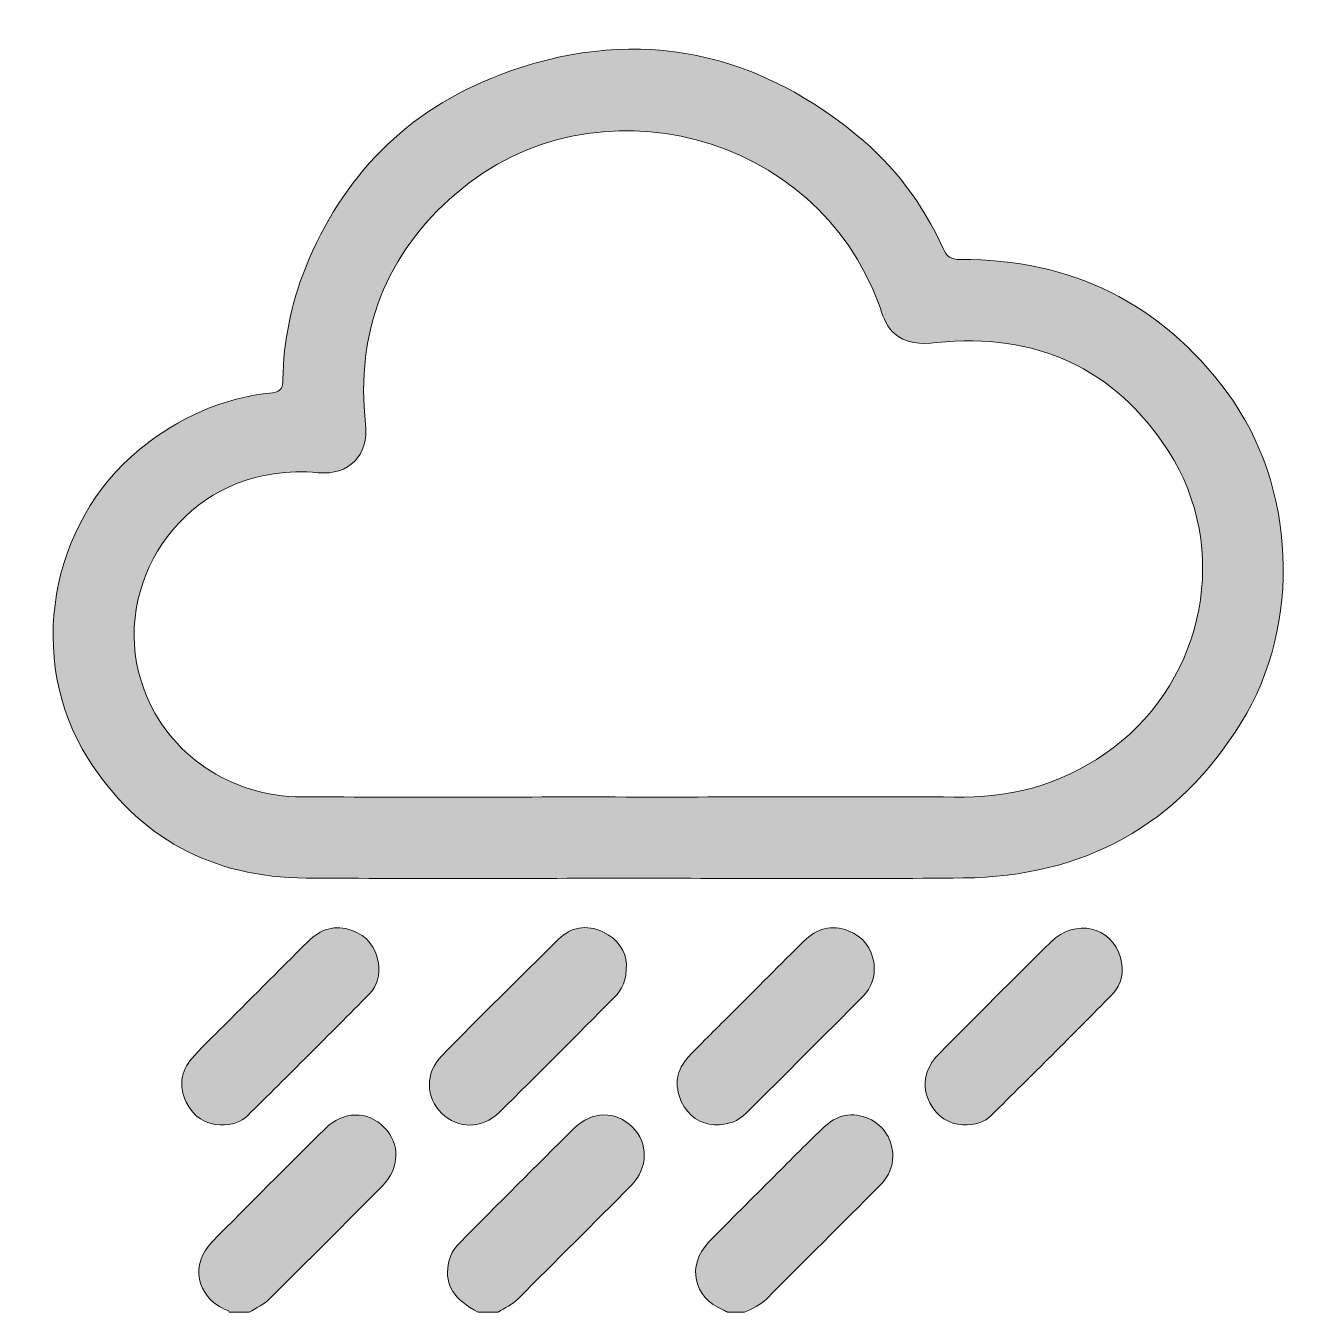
# Model space of a CAD drawing. Header units: inches. Extents: x 29.5 to 41.6, y -26.8 to -14.6.
import ezdxf

# ---------------------------------------------------------------- set-up
doc = ezdxf.new("R2010")
doc.units = ezdxf.units.IN
doc.header["$MEASUREMENT"] = 0
doc.layers.add('Слой 1', color=7, linetype='Continuous', lineweight=0)

# ---------------------------------------------------------------- blocks, each defined once
blk = doc.blocks.new('Block_0')
at = {"layer": 'Слой 1', "true_color": 0x000000, "transparency": 33554687}
h = blk.add_hatch(color=18, dxfattribs=at)
h.dxf.hatch_style = 2
edge = h.paths.add_edge_path()
edge.add_spline(control_points=[(35.251, -21.883), (36.29, -21.883), (37.328, -21.882), (38.366, -21.883), (38.891, -21.883), (39.363, -21.731), (39.783, -21.415), (40.659, -20.754), (40.9, -19.519), (40.308, -18.598), (39.795, -17.802), (39.045, -17.47), (38.106, -17.566), (37.954, -17.581), (37.809, -17.585), (37.69, -17.466), (37.618, -17.394), (37.592, -17.3), (37.559, -17.209), (36.972, -15.574), (34.856, -15.014), (33.54, -16.149), (32.871, -16.727), (32.587, -17.46), (32.68, -18.34), (32.712, -18.639), (32.525, -18.83), (32.228, -18.802), (32.087, -18.788), (31.948, -18.794), (31.808, -18.813), (30.848, -18.943), (30.237, -19.96), (30.577, -20.865), (30.809, -21.48), (31.392, -21.879), (32.078, -21.882), (33.136, -21.885), (34.194, -21.882), (35.251, -21.883)], knot_values=[0, 0, 0, 0, 1, 1, 1, 2, 2, 2, 3, 3, 3, 4, 4, 4, 5, 5, 5, 6, 6, 6, 7, 7, 7, 8, 8, 8, 9, 9, 9, 10, 10, 10, 11, 11, 11, 12, 12, 12, 13, 13, 13, 13], degree=3, periodic=0)
edge = h.paths.add_edge_path()
edge.add_spline(control_points=[(35.291, -22.655), (34.233, -22.655), (33.175, -22.66), (32.117, -22.653), (31.223, -22.647), (30.52, -22.275), (30.041, -21.513), (29.453, -20.575), (29.676, -19.28), (30.535, -18.58), (30.905, -18.279), (31.322, -18.09), (31.797, -18.042), (31.886, -18.033), (31.894, -17.985), (31.895, -17.918), (31.902, -17.552), (31.973, -17.198), (32.109, -16.858), (32.46, -15.987), (33.072, -15.361), (33.944, -15.028), (35.176, -14.556), (36.32, -14.756), (37.343, -15.591), (37.702, -15.883), (37.975, -16.249), (38.167, -16.671), (38.202, -16.749), (38.241, -16.778), (38.331, -16.777), (39.386, -16.772), (40.235, -17.19), (40.865, -18.039), (41.522, -18.925), (41.579, -20.241), (41, -21.176), (40.394, -22.155), (39.503, -22.64), (38.359, -22.652), (37.336, -22.663), (36.313, -22.655), (35.291, -22.655)], knot_values=[0, 0, 0, 0, 1, 1, 1, 2, 2, 2, 3, 3, 3, 4, 4, 4, 5, 5, 5, 6, 6, 6, 7, 7, 7, 8, 8, 8, 9, 9, 9, 10, 10, 10, 11, 11, 11, 12, 12, 12, 13, 13, 13, 14, 14, 14, 14], degree=3, periodic=0)
h = blk.add_hatch(color=18, dxfattribs=at)
h.dxf.hatch_style = 2
edge = h.paths.add_edge_path()
edge.add_spline(control_points=[(31.301, -24.998), (31.165, -24.993), (31.044, -24.923), (30.976, -24.781), (30.907, -24.635), (30.923, -24.49), (31.03, -24.366), (31.111, -24.272), (31.203, -24.187), (31.291, -24.099), (31.572, -23.817), (31.853, -23.535), (32.135, -23.255), (32.252, -23.139), (32.391, -23.092), (32.552, -23.15), (32.695, -23.203), (32.78, -23.309), (32.803, -23.461), (32.82, -23.571), (32.794, -23.676), (32.717, -23.754), (32.334, -24.142), (31.947, -24.527), (31.559, -24.911), (31.496, -24.973), (31.413, -24.997), (31.301, -24.998)], knot_values=[0, 0, 0, 0, 1, 1, 1, 2, 2, 2, 3, 3, 3, 4, 4, 4, 5, 5, 5, 6, 6, 6, 7, 7, 7, 8, 8, 8, 9, 9, 9, 9], degree=3, periodic=0)
h = blk.add_hatch(color=18, dxfattribs=at)
h.dxf.hatch_style = 2
edge = h.paths.add_edge_path()
edge.add_spline(control_points=[(35.16, -23.472), (35.16, -23.622), (35.118, -23.713), (35.044, -23.787), (34.681, -24.152), (34.318, -24.518), (33.951, -24.879), (33.788, -25.039), (33.558, -25.038), (33.405, -24.888), (33.251, -24.738), (33.244, -24.506), (33.404, -24.343), (33.77, -23.97), (34.14, -23.601), (34.513, -23.235), (34.632, -23.118), (34.779, -23.092), (34.934, -23.163), (35.084, -23.231), (35.152, -23.354), (35.16, -23.472)], knot_values=[0, 0, 0, 0, 1, 1, 1, 2, 2, 2, 3, 3, 3, 4, 4, 4, 5, 5, 5, 6, 6, 6, 7, 7, 7, 7], degree=3, periodic=0)
h = blk.add_hatch(color=18, dxfattribs=at)
h.dxf.hatch_style = 2
edge = h.paths.add_edge_path()
edge.add_spline(control_points=[(35.994, -24.997), (35.865, -24.99), (35.745, -24.918), (35.68, -24.774), (35.612, -24.622), (35.633, -24.474), (35.749, -24.351), (35.885, -24.207), (36.028, -24.068), (36.169, -23.928), (36.395, -23.702), (36.62, -23.474), (36.847, -23.25), (36.965, -23.134), (37.107, -23.091), (37.266, -23.153), (37.407, -23.207), (37.492, -23.315), (37.511, -23.468), (37.525, -23.588), (37.489, -23.693), (37.405, -23.778), (37.037, -24.148), (36.667, -24.518), (36.297, -24.886), (36.222, -24.961), (36.13, -24.999), (35.994, -24.997)], knot_values=[0, 0, 0, 0, 1, 1, 1, 2, 2, 2, 3, 3, 3, 4, 4, 4, 5, 5, 5, 6, 6, 6, 7, 7, 7, 8, 8, 8, 9, 9, 9, 9], degree=3, periodic=0)
h = blk.add_hatch(color=18, dxfattribs=at)
h.dxf.hatch_style = 2
edge = h.paths.add_edge_path()
edge.add_spline(control_points=[(38.353, -24.998), (38.227, -24.99), (38.11, -24.923), (38.04, -24.787), (37.971, -24.654), (37.983, -24.523), (38.064, -24.399), (38.083, -24.37), (38.107, -24.344), (38.132, -24.319), (38.484, -23.966), (38.835, -23.611), (39.191, -23.261), (39.423, -23.033), (39.767, -23.112), (39.852, -23.408), (39.89, -23.538), (39.868, -23.662), (39.775, -23.757), (39.395, -24.144), (39.011, -24.526), (38.625, -24.907), (38.56, -24.972), (38.473, -24.999), (38.353, -24.998)], knot_values=[0, 0, 0, 0, 1, 1, 1, 2, 2, 2, 3, 3, 3, 4, 4, 4, 5, 5, 5, 6, 6, 6, 7, 7, 7, 8, 8, 8, 8], degree=3, periodic=0)
h = blk.add_hatch(color=18, dxfattribs=at)
h.dxf.hatch_style = 2
edge = h.paths.add_edge_path()
edge.add_spline(control_points=[(31.386, -26.778), (31.378, -26.756), (31.356, -26.757), (31.339, -26.749), (31.074, -26.624), (31.014, -26.322), (31.221, -26.111), (31.577, -25.75), (31.936, -25.392), (32.296, -25.035), (32.469, -24.864), (32.702, -24.861), (32.858, -25.021), (33.011, -25.178), (33.008, -25.407), (32.841, -25.576), (32.488, -25.934), (32.13, -26.288), (31.775, -26.645), (31.717, -26.704), (31.643, -26.736), (31.574, -26.778), (31.511, -26.778), (31.449, -26.778), (31.386, -26.778)], knot_values=[0, 0, 0, 0, 1, 1, 1, 2, 2, 2, 3, 3, 3, 4, 4, 4, 5, 5, 5, 6, 6, 6, 7, 7, 7, 8, 8, 8, 8], degree=3, periodic=0)
h = blk.add_hatch(color=18, dxfattribs=at)
h.dxf.hatch_style = 2
edge = h.paths.add_edge_path()
edge.add_spline(control_points=[(33.752, -26.778), (33.516, -26.654), (33.435, -26.525), (33.466, -26.327), (33.479, -26.242), (33.519, -26.173), (33.578, -26.114), (33.939, -25.752), (34.299, -25.389), (34.662, -25.03), (34.831, -24.864), (35.061, -24.863), (35.216, -25.018), (35.369, -25.17), (35.367, -25.408), (35.204, -25.573), (34.848, -25.934), (34.488, -26.29), (34.13, -26.65), (34.075, -26.706), (34.003, -26.734), (33.94, -26.778), (33.877, -26.778), (33.815, -26.778), (33.752, -26.778)], knot_values=[0, 0, 0, 0, 1, 1, 1, 2, 2, 2, 3, 3, 3, 4, 4, 4, 5, 5, 5, 6, 6, 6, 7, 7, 7, 8, 8, 8, 8], degree=3, periodic=0)
h = blk.add_hatch(color=18, dxfattribs=at)
h.dxf.hatch_style = 2
edge = h.paths.add_edge_path()
edge.add_spline(control_points=[(36.118, -26.778), (36.105, -26.77), (36.093, -26.761), (36.079, -26.755), (35.795, -26.637), (35.728, -26.334), (35.943, -26.11), (36.145, -25.899), (36.355, -25.695), (36.562, -25.488), (36.725, -25.326), (36.884, -25.16), (37.053, -25.004), (37.179, -24.887), (37.343, -24.874), (37.487, -24.951), (37.625, -25.025), (37.702, -25.172), (37.687, -25.331), (37.678, -25.428), (37.632, -25.508), (37.564, -25.576), (37.206, -25.935), (36.847, -26.292), (36.489, -26.652), (36.43, -26.711), (36.355, -26.742), (36.282, -26.778), (36.228, -26.778), (36.173, -26.778), (36.118, -26.778)], knot_values=[0, 0, 0, 0, 1, 1, 1, 2, 2, 2, 3, 3, 3, 4, 4, 4, 5, 5, 5, 6, 6, 6, 7, 7, 7, 8, 8, 8, 9, 9, 9, 10, 10, 10, 10], degree=3, periodic=0)
at = {"layer": 'Слой 1'}
for points, knots in [([(35.291, -22.655), (34.233, -22.655), (33.175, -22.66), (32.117, -22.653), (31.223, -22.647), (30.52, -22.275), (30.041, -21.513), (29.453, -20.575), (29.676, -19.28), (30.535, -18.58), (30.905, -18.279), (31.322, -18.09), (31.797, -18.042), (31.886, -18.033), (31.894, -17.985), (31.895, -17.918), (31.902, -17.552), (31.973, -17.198), (32.109, -16.858), (32.46, -15.987), (33.072, -15.361), (33.944, -15.028), (35.176, -14.556), (36.32, -14.756), (37.343, -15.591), (37.702, -15.883), (37.975, -16.249), (38.167, -16.671), (38.202, -16.749), (38.241, -16.778), (38.331, -16.777), (39.386, -16.772), (40.235, -17.19), (40.865, -18.039), (41.522, -18.925), (41.579, -20.241), (41, -21.176), (40.394, -22.155), (39.503, -22.64), (38.359, -22.652), (37.336, -22.663), (36.313, -22.655), (35.291, -22.655)], [0, 0, 0, 0, 1, 1, 1, 2, 2, 2, 3, 3, 3, 4, 4, 4, 5, 5, 5, 6, 6, 6, 7, 7, 7, 8, 8, 8, 9, 9, 9, 10, 10, 10, 11, 11, 11, 12, 12, 12, 13, 13, 13, 14, 14, 14, 14]), ([(35.251, -21.883), (36.29, -21.883), (37.328, -21.882), (38.366, -21.883), (38.891, -21.883), (39.363, -21.731), (39.783, -21.415), (40.659, -20.754), (40.9, -19.519), (40.308, -18.598), (39.795, -17.802), (39.045, -17.47), (38.106, -17.566), (37.954, -17.581), (37.809, -17.585), (37.69, -17.466), (37.618, -17.394), (37.592, -17.3), (37.559, -17.209), (36.972, -15.574), (34.856, -15.014), (33.54, -16.149), (32.871, -16.727), (32.587, -17.46), (32.68, -18.34), (32.712, -18.639), (32.525, -18.83), (32.228, -18.802), (32.087, -18.788), (31.948, -18.794), (31.808, -18.813), (30.848, -18.943), (30.237, -19.96), (30.577, -20.865), (30.809, -21.48), (31.392, -21.879), (32.078, -21.882), (33.136, -21.885), (34.194, -21.882), (35.251, -21.883)], [0, 0, 0, 0, 1, 1, 1, 2, 2, 2, 3, 3, 3, 4, 4, 4, 5, 5, 5, 6, 6, 6, 7, 7, 7, 8, 8, 8, 9, 9, 9, 10, 10, 10, 11, 11, 11, 12, 12, 12, 13, 13, 13, 13]), ([(31.301, -24.998), (31.165, -24.993), (31.044, -24.923), (30.976, -24.781), (30.907, -24.635), (30.923, -24.49), (31.03, -24.366), (31.111, -24.272), (31.203, -24.187), (31.291, -24.099), (31.572, -23.817), (31.853, -23.535), (32.135, -23.255), (32.252, -23.139), (32.391, -23.092), (32.552, -23.15), (32.695, -23.203), (32.78, -23.309), (32.803, -23.461), (32.82, -23.571), (32.794, -23.676), (32.717, -23.754), (32.334, -24.142), (31.947, -24.527), (31.559, -24.911), (31.496, -24.973), (31.413, -24.997), (31.301, -24.998)], [0, 0, 0, 0, 1, 1, 1, 2, 2, 2, 3, 3, 3, 4, 4, 4, 5, 5, 5, 6, 6, 6, 7, 7, 7, 8, 8, 8, 9, 9, 9, 9]), ([(35.16, -23.472), (35.16, -23.622), (35.118, -23.713), (35.044, -23.787), (34.681, -24.152), (34.318, -24.518), (33.951, -24.879), (33.788, -25.039), (33.558, -25.038), (33.405, -24.888), (33.251, -24.738), (33.244, -24.506), (33.404, -24.343), (33.77, -23.97), (34.14, -23.601), (34.513, -23.235), (34.632, -23.118), (34.779, -23.092), (34.934, -23.163), (35.084, -23.231), (35.152, -23.354), (35.16, -23.472)], [0, 0, 0, 0, 1, 1, 1, 2, 2, 2, 3, 3, 3, 4, 4, 4, 5, 5, 5, 6, 6, 6, 7, 7, 7, 7]), ([(35.994, -24.997), (35.865, -24.99), (35.745, -24.918), (35.68, -24.774), (35.612, -24.622), (35.633, -24.474), (35.749, -24.351), (35.885, -24.207), (36.028, -24.068), (36.169, -23.928), (36.395, -23.702), (36.62, -23.474), (36.847, -23.25), (36.965, -23.134), (37.107, -23.091), (37.266, -23.153), (37.407, -23.207), (37.492, -23.315), (37.511, -23.468), (37.525, -23.588), (37.489, -23.693), (37.405, -23.778), (37.037, -24.148), (36.667, -24.518), (36.297, -24.886), (36.222, -24.961), (36.13, -24.999), (35.994, -24.997)], [0, 0, 0, 0, 1, 1, 1, 2, 2, 2, 3, 3, 3, 4, 4, 4, 5, 5, 5, 6, 6, 6, 7, 7, 7, 8, 8, 8, 9, 9, 9, 9]), ([(38.353, -24.998), (38.227, -24.99), (38.11, -24.923), (38.04, -24.787), (37.971, -24.654), (37.983, -24.523), (38.064, -24.399), (38.083, -24.37), (38.107, -24.344), (38.132, -24.319), (38.484, -23.966), (38.835, -23.611), (39.191, -23.261), (39.423, -23.033), (39.767, -23.112), (39.852, -23.408), (39.89, -23.538), (39.868, -23.662), (39.775, -23.757), (39.395, -24.144), (39.011, -24.526), (38.625, -24.907), (38.56, -24.972), (38.473, -24.999), (38.353, -24.998)], [0, 0, 0, 0, 1, 1, 1, 2, 2, 2, 3, 3, 3, 4, 4, 4, 5, 5, 5, 6, 6, 6, 7, 7, 7, 8, 8, 8, 8]), ([(31.386, -26.778), (31.378, -26.756), (31.356, -26.757), (31.339, -26.749), (31.074, -26.624), (31.014, -26.322), (31.221, -26.111), (31.577, -25.75), (31.936, -25.392), (32.296, -25.035), (32.469, -24.864), (32.702, -24.861), (32.858, -25.021), (33.011, -25.178), (33.008, -25.407), (32.841, -25.576), (32.488, -25.934), (32.13, -26.288), (31.775, -26.645), (31.717, -26.704), (31.643, -26.736), (31.574, -26.778), (31.511, -26.778), (31.449, -26.778), (31.386, -26.778)], [0, 0, 0, 0, 1, 1, 1, 2, 2, 2, 3, 3, 3, 4, 4, 4, 5, 5, 5, 6, 6, 6, 7, 7, 7, 8, 8, 8, 8]), ([(33.752, -26.778), (33.516, -26.654), (33.435, -26.525), (33.466, -26.327), (33.479, -26.242), (33.519, -26.173), (33.578, -26.114), (33.939, -25.752), (34.299, -25.389), (34.662, -25.03), (34.831, -24.864), (35.061, -24.863), (35.216, -25.018), (35.369, -25.17), (35.367, -25.408), (35.204, -25.573), (34.848, -25.934), (34.488, -26.29), (34.13, -26.65), (34.075, -26.706), (34.003, -26.734), (33.94, -26.778), (33.877, -26.778), (33.815, -26.778), (33.752, -26.778)], [0, 0, 0, 0, 1, 1, 1, 2, 2, 2, 3, 3, 3, 4, 4, 4, 5, 5, 5, 6, 6, 6, 7, 7, 7, 8, 8, 8, 8]), ([(36.118, -26.778), (36.105, -26.77), (36.093, -26.761), (36.079, -26.755), (35.795, -26.637), (35.728, -26.334), (35.943, -26.11), (36.145, -25.899), (36.355, -25.695), (36.562, -25.488), (36.725, -25.326), (36.884, -25.16), (37.053, -25.004), (37.179, -24.887), (37.343, -24.874), (37.487, -24.951), (37.625, -25.025), (37.702, -25.172), (37.687, -25.331), (37.678, -25.428), (37.632, -25.508), (37.564, -25.576), (37.206, -25.935), (36.847, -26.292), (36.489, -26.652), (36.43, -26.711), (36.355, -26.742), (36.282, -26.778), (36.228, -26.778), (36.173, -26.778), (36.118, -26.778)], [0, 0, 0, 0, 1, 1, 1, 2, 2, 2, 3, 3, 3, 4, 4, 4, 5, 5, 5, 6, 6, 6, 7, 7, 7, 8, 8, 8, 9, 9, 9, 10, 10, 10, 10])]:
    blk.add_open_spline(points, degree=3, knots=knots, dxfattribs=at)

msp = doc.modelspace()

# ---------------------------------------------------------------- block references
at = {"layer": 'Слой 1'}
msp.add_blockref('Block_0', (0, 0), dxfattribs=at)

doc.saveas('drawing.dxf')
